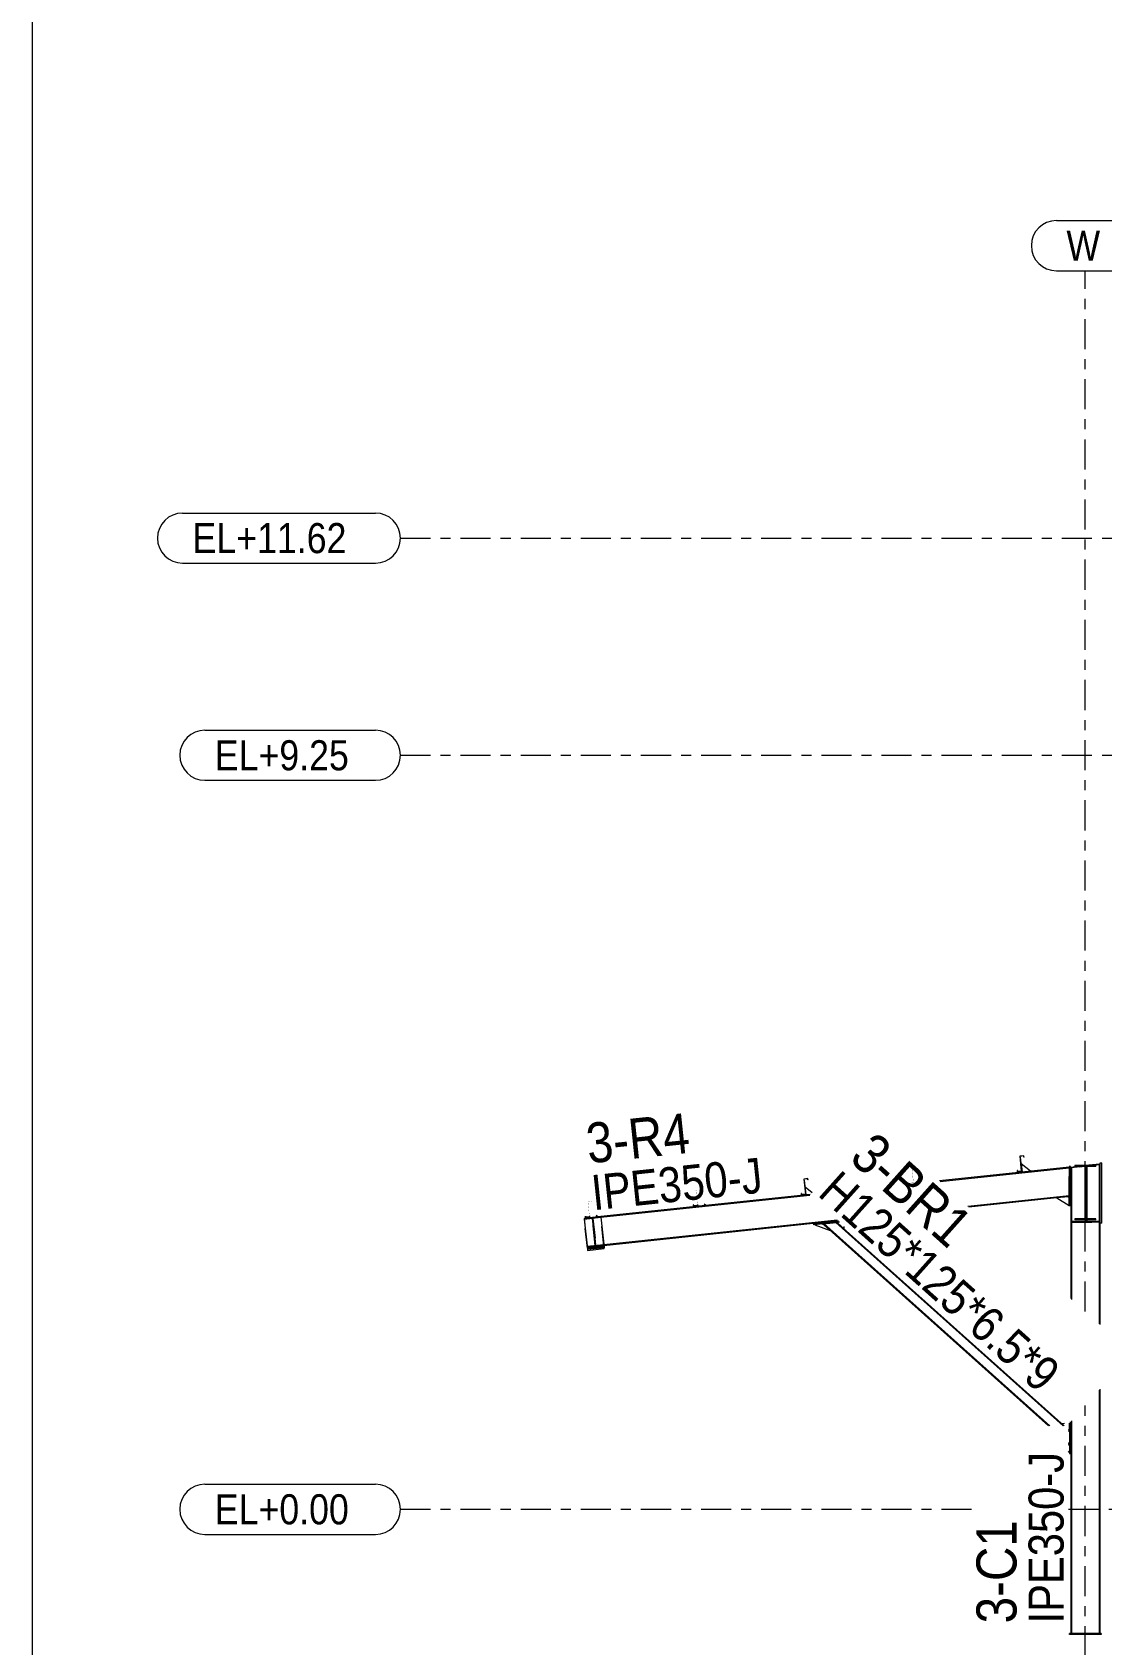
# Model space of a CAD drawing. Header units: millimetres. Extents: x -49 to 773, y -79 to 495.
# Drawn here: x -46.7 to 60, y 3.2 to 164 of the extents above; entities that cross this region are included whole.
import ezdxf

# ---------------------------------------------------------------- set-up
doc = ezdxf.new("R2010")
doc.units = ezdxf.units.MM
for name, pattern in [('XKITLINE00', [0]), ('XKITLINE02', [4, 2, -2]), ('XKITLINE03', [6, 3, -1, 1, -1])]:
    doc.linetypes.add(name, pattern=pattern)
for name, color, linetype, lineweight in [('DrawingSheet', 5, 'Continuous', 0), ('Part', 2, 'Continuous', 0), ('PartMark', 7, 'Continuous', 0), ('S-grid', 1, 'Continuous', 0)]:
    doc.layers.add(name, color=color, linetype=linetype, lineweight=lineweight)
doc.styles.add('ARIAL', font='ARIAL.TTF')

# ---------------------------------------------------------------- blocks, each defined once
blk = doc.blocks.new('*A15')
at = {"layer": 'Part'}
blk.add_hatch(color=3, dxfattribs=at).paths.add_polyline_path([(57.29, 45.54), (57.29, 45.64), (59.38, 45.64), (59.38, 45.54)], flags=17)
blk = doc.blocks.new('*A16')
at = {"layer": 'Part'}
blk.add_hatch(color=3, dxfattribs=at).paths.add_polyline_path([(57.29, 50.86), (57.29, 50.96), (59.38, 50.96), (59.38, 50.86)], flags=17)
blk = doc.blocks.new('*A17')
at = {"layer": 'Part'}
blk.add_hatch(color=3, dxfattribs=at).paths.add_polyline_path([(58.31, 45.64), (58.31, 50.86), (58.35, 50.86), (58.35, 45.64)], flags=17)
blk = doc.blocks.new('*A18')
at = {"layer": 'Part'}
blk.add_hatch(color=3, dxfattribs=at).paths.add_polyline_path([(30.25, 49.61), (30.66, 49.65), (30.68, 49.53), (30.66, 49.52), (30.65, 49.63), (30.26, 49.59), (30.42, 48.1), (30.01, 48.06), (29.99, 48.18), (30.01, 48.18), (30.02, 48.07), (30.41, 48.11)], flags=17)
blk = doc.blocks.new('*A19')
at = {"layer": 'Part'}
blk.add_hatch(color=3, dxfattribs=at).paths.add_polyline_path([(19.47, 48.47), (19.89, 48.51), (19.9, 48.39), (19.89, 48.39), (19.88, 48.5), (19.49, 48.46), (19.65, 46.96), (19.23, 46.92), (19.22, 47.04), (19.24, 47.05), (19.25, 46.94), (19.63, 46.98)], flags=17)
blk = doc.blocks.new('*A20')
at = {"layer": 'Part'}
blk.add_hatch(color=3, dxfattribs=at).paths.add_polyline_path([(8.7, 47.33), (9.11, 47.38), (9.13, 47.25), (9.11, 47.25), (9.1, 47.36), (8.72, 47.32), (8.87, 45.83), (8.46, 45.78), (8.45, 45.91), (8.46, 45.91), (8.47, 45.8), (8.86, 45.84)], flags=17)
blk = doc.blocks.new('*A21')
at = {"layer": 'Part'}
blk.add_hatch(color=3, dxfattribs=at).paths.add_polyline_path([(8.34, 45.69), (10, 45.86), (10, 45.8), (8.34, 45.62)], flags=17)
blk = doc.blocks.new('*A22')
at = {"layer": 'Part'}
blk.add_hatch(color=3, dxfattribs=at).paths.add_polyline_path([(8.66, 42.65), (10.32, 42.82), (10.32, 42.75), (8.67, 42.58)], flags=17)
blk = doc.blocks.new('*A23')
at = {"layer": 'Part'}
blk.add_hatch(color=3, dxfattribs=at).paths.add_polyline_path([(9.16, 45.71), (9.19, 45.71), (9.5, 42.73), (9.47, 42.73)], flags=17)
blk = doc.blocks.new('*A24')
at = {"layer": 'Part'}
blk.add_hatch(color=3, dxfattribs=at).paths.add_polyline_path([(51.79, 51.88), (52.21, 51.92), (52.22, 51.8), (52.21, 51.8), (52.2, 51.91), (51.81, 51.87), (51.97, 50.37), (51.55, 50.33), (51.54, 50.45), (51.56, 50.45), (51.57, 50.35), (51.95, 50.39)], flags=17)
blk = doc.blocks.new('*A25')
at = {"layer": 'Part'}
blk.add_hatch(color=3, dxfattribs=at).paths.add_polyline_path([(41.02, 50.74), (41.44, 50.79), (41.45, 50.66), (41.43, 50.66), (41.42, 50.77), (41.04, 50.73), (41.2, 49.24), (40.78, 49.19), (40.77, 49.32), (40.78, 49.32), (40.79, 49.21), (41.18, 49.25)], flags=17)
blk = doc.blocks.new('*A395')
at = {"layer": 'DrawingSheet', "color": 5, "linetype": 'XKITLINE00', "lineweight": 0}
blk.add_line((-46.74, 495.23), (-46.74, -78.77), dxfattribs=at)
blk = doc.blocks.new('*A398')
at = {"layer": 'S-grid', "color": 1, "linetype": 'XKITLINE03', "lineweight": 0}
blk.add_line((-10, 113.54), (252.7, 113.54), dxfattribs=at)
at = {"layer": 'S-grid', "color": 3, "style": 'ARIAL', "width": 0.85}
blk.add_text('EL+11.62', height=3, dxfattribs=at).set_placement((-30.74, 112.04))
blk = doc.blocks.new('*A399')
at = {"layer": 'S-grid', "color": 1, "linetype": 'XKITLINE03', "lineweight": 0}
blk.add_line((-10, 91.88), (568.22, 91.88), dxfattribs=at)
at = {"layer": 'S-grid', "color": 3, "style": 'ARIAL', "width": 0.85}
blk.add_text('EL+9.25', height=3, dxfattribs=at).set_placement((-28.52, 90.38))
blk = doc.blocks.new('*A400')
at = {"layer": 'S-grid', "color": 1, "linetype": 'XKITLINE03', "lineweight": 0}
for p, q in [((-10, 16.67), (46.97, 16.67)), ((56.67, 16.67), (568.22, 16.67))]:
    blk.add_line(p, q, dxfattribs=at)
at = {"layer": 'S-grid', "color": 3, "style": 'ARIAL', "width": 0.85}
blk.add_text('EL+0.00', height=3, dxfattribs=at).set_placement((-28.52, 15.17))
blk = doc.blocks.new('*A451')
at = {"layer": 'S-grid', "color": 1, "linetype": 'XKITLINE03', "lineweight": 0}
for p, q in [((58.33, 36.39), (58.33, 140.21)), ((58.33, -10), (58.33, 27.03))]:
    blk.add_line(p, q, dxfattribs=at)
at = {"layer": 'S-grid', "color": 3, "style": 'ARIAL', "width": 0.85}
blk.add_text('W', height=3, dxfattribs=at).set_placement((56.45, 141.21))
blk = doc.blocks.new('*A497')
at = {"layer": 'Part', "color": 2, "linetype": 'XKITLINE00', "lineweight": 0}
for p, q in [((56.73, 50.79), (43.77, 49.42)), ((56.73, 50.7), (43.86, 49.34)), ((30.89, 48.07), (10, 45.86)), ((30.84, 47.97), (10.01, 45.77)), ((56.73, 47.95), (46.61, 46.88)), ((56.73, 47.86), (46.7, 46.8)), ((33.59, 45.51), (10.29, 43.05)), ((33.68, 45.43), (10.3, 42.96))]:
    blk.add_line(p, q, dxfattribs=at)
at = {"layer": 'Part', "color": 7, "linetype": 'XKITLINE02', "lineweight": 0}
for p, q in [((56.73, 47.86), (56.73, 50.79)), ((10, 45.86), (8.34, 45.69)), ((8.34, 45.69), (8.64, 42.79)), ((10.01, 45.77), (8.35, 45.6)), ((10.29, 43.05), (8.63, 42.88)), ((10.3, 42.96), (8.64, 42.79))]:
    blk.add_line(p, q, dxfattribs=at)
blk = doc.blocks.new('*A498')
at = {"layer": 'Part', "color": 7, "linetype": 'XKITLINE02', "lineweight": 0}
for p, q in [((32.13, 45.15), (33.53, 45.29)), ((56.76, 24.52), (56.76, 23.12))]:
    blk.add_line(p, q, dxfattribs=at)
at = {"layer": 'Part', "color": 2, "linetype": 'XKITLINE00', "lineweight": 0}
for p, q in [((54.67, 24.99), (32.13, 45.15)), ((54.78, 24.99), (32.24, 45.16)), ((33.43, 45.28), (56.12, 24.99)), ((33.53, 45.29), (56.23, 24.99)), ((56.67, 24.59), (56.76, 24.52)), ((56.67, 24.49), (56.76, 24.42)), ((56.76, 23.22), (56.67, 23.3)), ((56.76, 23.12), (56.67, 23.2))]:
    blk.add_line(p, q, dxfattribs=at)
blk = doc.blocks.new('*A499')
at = {"layer": 'Part', "color": 2, "linetype": 'XKITLINE00', "lineweight": 0}
for p, q in [((56.67, 23.2), (56.67, 23.18)), ((56.67, 23.18), (56.76, 23)), ((56.76, 22.32), (56.67, 22.48))]:
    blk.add_line(p, q, dxfattribs=at)
at = {"layer": 'Part', "color": 7, "linetype": 'XKITLINE02', "lineweight": 0}
blk.add_line((56.76, 23), (56.76, 22.32), dxfattribs=at)
blk = doc.blocks.new('*A500')
at = {"layer": 'Part', "color": 2, "linetype": 'XKITLINE00', "lineweight": 0}
for p, q in [((56.26, 25.23), (56.01, 25.18)), ((56.67, 24.61), (56.76, 24.64)), ((56.67, 24.6), (56.67, 24.61))]:
    blk.add_line(p, q, dxfattribs=at)
at = {"layer": 'Part', "color": 7, "linetype": 'XKITLINE02', "lineweight": 0}
for p, q in [((56.01, 25.18), (56.23, 24.99)), ((56.76, 24.64), (56.76, 25.27))]:
    blk.add_line(p, q, dxfattribs=at)
blk = doc.blocks.new('*A501')
at = {"layer": 'Part', "color": 2, "linetype": 'XKITLINE00', "lineweight": 0}
for p, q in [((31.25, 45.15), (33.7, 45.41)), ((31.26, 45.05), (31.25, 45.15)), ((33.8, 45.32), (31.26, 45.05))]:
    blk.add_line(p, q, dxfattribs=at)
blk = doc.blocks.new('*A502')
at = {"layer": 'Part', "color": 2, "linetype": 'XKITLINE00', "lineweight": 0}
for p, q in [((33.66, 45.31), (33.63, 45.21)), ((34.28, 44.63), (34.29, 44.88))]:
    blk.add_line(p, q, dxfattribs=at)
at = {"layer": 'Part', "color": 7, "linetype": 'XKITLINE02', "lineweight": 0}
for p, q in [((33.63, 45.21), (34.28, 44.63)), ((33.8, 45.32), (33.66, 45.31))]:
    blk.add_line(p, q, dxfattribs=at)
blk = doc.blocks.new('*A503')
at = {"layer": 'Part', "color": 7, "linetype": 'XKITLINE02', "lineweight": 0}
for p, q in [((32.01, 45.13), (31.34, 45.06)), ((32.88, 44.48), (32.23, 45.06))]:
    blk.add_line(p, q, dxfattribs=at)
at = {"layer": 'Part', "color": 2, "linetype": 'XKITLINE00', "lineweight": 0}
for p, q in [((31.34, 45.06), (32.88, 44.48)), ((32.23, 45.06), (32.01, 45.13))]:
    blk.add_line(p, q, dxfattribs=at)
blk = doc.blocks.new('*A504')
at = {"layer": 'Part', "color": 2, "linetype": 'XKITLINE00', "lineweight": 0}
for p, q in [((30.31, 49.51), (30.27, 49.51)), ((30.47, 48.02), (30.31, 49.51)), ((30.42, 48.1), (30.43, 48.02))]:
    blk.add_line(p, q, dxfattribs=at)
at = {"layer": 'Part', "color": 7, "linetype": 'XKITLINE02', "lineweight": 0}
for p, q in [((30.27, 49.51), (30.42, 48.1)), ((30.43, 48.02), (30.47, 48.02))]:
    blk.add_line(p, q, dxfattribs=at)
blk = doc.blocks.new('*A505')
at = {"layer": 'Part', "color": 2, "linetype": 'XKITLINE00', "lineweight": 0}
blk.add_line((30.38, 48.85), (31.08, 48.28), dxfattribs=at)
at = {"layer": 'Part', "color": 7, "linetype": 'XKITLINE02', "lineweight": 0}
for p, q in [((30.47, 48.02), (30.38, 48.85)), ((30.89, 48.07), (30.47, 48.02))]:
    blk.add_line(p, q, dxfattribs=at)
blk = doc.blocks.new('*A506')
at = {"layer": 'Part', "color": 7, "linetype": 'XKITLINE02', "lineweight": 0}
for p, q in [((56.61, 47.85), (55.49, 47.73)), ((56.73, 46.96), (56.73, 47.73))]:
    blk.add_line(p, q, dxfattribs=at)
at = {"layer": 'Part', "color": 2, "linetype": 'XKITLINE00', "lineweight": 0}
for p, q in [((55.49, 47.73), (56.73, 46.96)), ((56.73, 47.73), (56.61, 47.85))]:
    blk.add_line(p, q, dxfattribs=at)
blk = doc.blocks.new('*A507')
at = {"layer": 'Part', "color": 7, "linetype": 'XKITLINE02', "lineweight": 0}
for p, q in [((59.7, 45.39), (56.97, 45.39)), ((56.97, 45.31), (56.97, 45.39)), ((56.97, 45.31), (59.7, 45.31)), ((57.09, 45.31), (57.09, 45.39)), ((59.58, 45.31), (59.58, 45.39)), ((59.7, 45.31), (59.7, 45.39))]:
    blk.add_line(p, q, dxfattribs=at)
blk = doc.blocks.new('*A508')
at = {"layer": 'Part', "color": 2, "linetype": 'XKITLINE00', "lineweight": 0}
for p, q in [((58.35, 45.39), (56.97, 45.39)), ((59.7, 45.31), (56.97, 45.31)), ((59.7, 45.39), (58.48, 45.39))]:
    blk.add_line(p, q, dxfattribs=at)
at = {"layer": 'Part', "color": 7, "linetype": 'XKITLINE02', "lineweight": 0}
for p, q in [((56.97, 45.31), (56.97, 45.39)), ((57.09, 45.31), (57.09, 45.39)), ((58.48, 45.39), (58.35, 45.39)), ((59.58, 45.31), (59.58, 45.39)), ((59.7, 45.39), (59.7, 45.31))]:
    blk.add_line(p, q, dxfattribs=at)
blk = doc.blocks.new('*A509')
at = {"layer": 'Part', "color": 2, "linetype": 'XKITLINE00', "lineweight": 0}
for p, q in [((56.86, 50.87), (56.73, 50.87)), ((56.73, 50.87), (56.73, 46.96)), ((56.86, 46.96), (56.86, 50.87)), ((56.73, 46.96), (56.86, 46.96))]:
    blk.add_line(p, q, dxfattribs=at)
blk = doc.blocks.new('*A510')
at = {"layer": 'Part', "color": 2, "linetype": 'XKITLINE00', "lineweight": 0}
for p, q in [((56.87, 50.81), (57.39, 50.86)), ((56.88, 50.72), (56.87, 50.81)), ((58.18, 50.86), (56.88, 50.72)), ((59.78, 51.11), (58.33, 50.96)), ((59.79, 51.03), (59.13, 50.96)), ((59.78, 51.11), (59.79, 51.03))]:
    blk.add_line(p, q, dxfattribs=at)
at = {"layer": 'Part', "color": 7, "linetype": 'XKITLINE02', "lineweight": 0}
for p, q in [((58.33, 50.96), (57.39, 50.86)), ((59.13, 50.96), (58.18, 50.86))]:
    blk.add_line(p, q, dxfattribs=at)
blk = doc.blocks.new('*A511')
at = {"layer": 'Part', "color": 2, "linetype": 'XKITLINE00', "lineweight": 0}
for p, q in [((51.86, 51.79), (51.82, 51.78)), ((52.02, 50.29), (51.86, 51.79)), ((51.97, 50.37), (51.98, 50.29))]:
    blk.add_line(p, q, dxfattribs=at)
at = {"layer": 'Part', "color": 7, "linetype": 'XKITLINE02', "lineweight": 0}
for p, q in [((51.82, 51.78), (51.97, 50.37)), ((51.98, 50.29), (52.02, 50.29))]:
    blk.add_line(p, q, dxfattribs=at)
blk = doc.blocks.new('*A512')
at = {"layer": 'Part', "color": 2, "linetype": 'XKITLINE00', "lineweight": 0}
blk.add_line((52.85, 50.38), (51.93, 51.12), dxfattribs=at)
at = {"layer": 'Part', "color": 7, "linetype": 'XKITLINE02', "lineweight": 0}
for p, q in [((51.93, 51.12), (52.02, 50.29)), ((52.02, 50.29), (52.85, 50.38))]:
    blk.add_line(p, q, dxfattribs=at)
blk = doc.blocks.new('*A520')
at = {"layer": 'Part', "color": 2, "linetype": 'XKITLINE00', "lineweight": 0}
for p, q in [((57.29, 45.64), (57.29, 45.54)), ((59.38, 45.64), (57.29, 45.64)), ((59.38, 45.54), (57.29, 45.54)), ((59.38, 45.54), (59.38, 45.64))]:
    blk.add_line(p, q, dxfattribs=at)
blk = doc.blocks.new('*A521')
at = {"layer": 'Part', "color": 2, "linetype": 'XKITLINE00', "lineweight": 0}
for p, q in [((57.29, 50.96), (57.29, 50.86)), ((59.38, 50.96), (57.29, 50.96)), ((59.38, 50.86), (57.29, 50.86)), ((59.38, 50.86), (59.38, 50.96))]:
    blk.add_line(p, q, dxfattribs=at)
blk = doc.blocks.new('*A522')
at = {"layer": 'Part', "color": 2, "linetype": 'XKITLINE00', "lineweight": 0}
for p, q in [((58.31, 50.86), (58.35, 50.86)), ((58.31, 45.64), (58.31, 50.86)), ((58.35, 50.86), (58.35, 45.64)), ((58.31, 45.64), (58.35, 45.64))]:
    blk.add_line(p, q, dxfattribs=at)
at = {"layer": 'Part', "color": 7, "linetype": 'XKITLINE02', "lineweight": 0}
for p, q in [((58.31, 50.86), (58.35, 50.86)), ((58.35, 45.64), (58.31, 45.64))]:
    blk.add_line(p, q, dxfattribs=at)
blk = doc.blocks.new('*A523')
at = {"layer": 'Part', "color": 2, "linetype": 'XKITLINE00', "lineweight": 0}
for p, q in [((56.97, 50.73), (56.88, 50.72)), ((56.88, 50.72), (56.88, 37.7)), ((56.97, 50.73), (56.97, 37.61)), ((59.79, 51.03), (59.7, 51.02)), ((59.7, 51.02), (59.7, 35.17)), ((59.79, 51.03), (59.79, 35.09)), ((59.7, 28.56), (59.7, 4.29)), ((59.79, 28.66), (59.79, 4.29)), ((56.88, 25.4), (56.88, 4.29)), ((56.97, 25.5), (56.97, 4.29))]:
    blk.add_line(p, q, dxfattribs=at)
at = {"layer": 'Part', "color": 7, "linetype": 'XKITLINE02', "lineweight": 0}
for p, q in [((59.7, 51.02), (56.97, 50.73)), ((59.79, 4.29), (56.88, 4.29))]:
    blk.add_line(p, q, dxfattribs=at)
blk = doc.blocks.new('*A525')
at = {"layer": 'Part', "color": 7, "linetype": 'XKITLINE02', "lineweight": 0}
for p, q in [((58.35, 45.39), (58.35, 50.88)), ((58.35, 50.88), (58.48, 50.88)), ((58.48, 50.75), (58.35, 50.75)), ((58.48, 50.88), (58.48, 45.39)), ((58.35, 45.51), (58.48, 45.51)), ((58.48, 45.39), (58.35, 45.39))]:
    blk.add_line(p, q, dxfattribs=at)
blk = doc.blocks.new('*A526')
at = {"layer": 'Part', "color": 7, "linetype": 'XKITLINE02', "lineweight": 0}
for p, q in [((58.35, 50.88), (58.35, 45.54)), ((58.48, 50.88), (58.35, 50.88)), ((58.35, 50.75), (58.48, 50.75)), ((58.48, 50.88), (58.48, 50.86)), ((58.35, 45.51), (58.48, 45.51)), ((58.48, 45.64), (58.48, 45.51))]:
    blk.add_line(p, q, dxfattribs=at)
at = {"layer": 'Part', "color": 2, "linetype": 'XKITLINE00', "lineweight": 0}
for p, q in [((58.48, 50.59), (58.35, 50.59)), ((58.48, 50.86), (58.48, 45.64)), ((58.48, 45.92), (58.35, 45.92)), ((58.35, 45.54), (58.35, 45.39)), ((58.48, 45.39), (58.35, 45.39)), ((58.48, 45.54), (58.48, 45.39))]:
    blk.add_line(p, q, dxfattribs=at)
blk = doc.blocks.new('*A527')
at = {"layer": 'Part', "color": 2, "linetype": 'XKITLINE00', "lineweight": 0}
for p, q in [((59.81, 45.22), (59.81, 51.22)), ((59.81, 51.22), (59.97, 51.22)), ((59.97, 45.22), (59.97, 51.22)), ((59.97, 45.22), (59.81, 45.22))]:
    blk.add_line(p, q, dxfattribs=at)
blk = doc.blocks.new('*A538')
at = {"layer": 'S-grid', "color": 1, "linetype": 'XKITLINE00', "lineweight": 0}
for p, q in [((-31.74, 116.04), (-12.5, 116.04)), ((-31.74, 111.04), (-12.5, 111.04))]:
    blk.add_line(p, q, dxfattribs=at)
for centre, start, end in [((-31.74, 113.54), 90, 270), ((-12.5, 113.54), 270, 90)]:
    blk.add_arc(centre, 2.5, start, end, dxfattribs=at)
blk = doc.blocks.new('*A539')
at = {"layer": 'S-grid', "color": 1, "linetype": 'XKITLINE00', "lineweight": 0}
for p, q in [((-29.52, 94.38), (-12.5, 94.38)), ((-29.52, 89.38), (-12.5, 89.38))]:
    blk.add_line(p, q, dxfattribs=at)
for centre, start, end in [((-29.52, 91.88), 90, 270), ((-12.5, 91.88), 270, 90)]:
    blk.add_arc(centre, 2.5, start, end, dxfattribs=at)
blk = doc.blocks.new('*A540')
at = {"layer": 'S-grid', "color": 1, "linetype": 'XKITLINE00', "lineweight": 0}
for p, q in [((-29.52, 19.17), (-12.5, 19.17)), ((-29.52, 14.17), (-12.5, 14.17))]:
    blk.add_line(p, q, dxfattribs=at)
for centre, start, end in [((-29.52, 16.67), 90, 270), ((-12.5, 16.67), 270, 90)]:
    blk.add_arc(centre, 2.5, start, end, dxfattribs=at)
blk = doc.blocks.new('*A541')
at = {"layer": 'Part', "color": 2, "linetype": 'XKITLINE00', "lineweight": 0}
for p, q in [((30.66, 49.65), (30.25, 49.61)), ((30.25, 49.61), (30.41, 48.11)), ((30.65, 49.63), (30.26, 49.59)), ((30.26, 49.59), (30.42, 48.1)), ((30.66, 49.52), (30.65, 49.63)), ((30.68, 49.53), (30.66, 49.65)), ((30.68, 49.53), (30.66, 49.52)), ((30.01, 48.18), (29.99, 48.18)), ((29.99, 48.18), (30.01, 48.06)), ((30.02, 48.07), (30.01, 48.18)), ((30.01, 48.06), (30.42, 48.1)), ((30.41, 48.11), (30.02, 48.07))]:
    blk.add_line(p, q, dxfattribs=at)
blk = doc.blocks.new('*A542')
at = {"layer": 'Part', "color": 2, "linetype": 'XKITLINE00', "lineweight": 0}
for p, q in [((19.24, 47.05), (19.22, 47.04)), ((19.22, 47.04), (19.22, 47.04)), ((19.22, 47.04), (19.23, 46.92)), ((19.23, 46.92), (19.65, 46.96)), ((19.24, 47.04), (19.24, 47.05)), ((19.25, 46.94), (19.24, 47.04)), ((19.63, 46.98), (19.25, 46.94)), ((19.62, 47.08), (19.63, 46.98)), ((19.64, 47.08), (19.65, 46.96))]:
    blk.add_line(p, q, dxfattribs=at)
blk = doc.blocks.new('*A543')
at = {"layer": 'Part', "color": 2, "linetype": 'XKITLINE00', "lineweight": 0}
for p, q in [((8.46, 45.91), (8.45, 45.91)), ((8.45, 45.91), (8.46, 45.78)), ((8.47, 45.8), (8.46, 45.91)), ((8.46, 45.78), (8.87, 45.83)), ((8.86, 45.84), (8.47, 45.8)), ((8.85, 45.94), (8.86, 45.84)), ((8.86, 45.94), (8.87, 45.83))]:
    blk.add_line(p, q, dxfattribs=at)
blk = doc.blocks.new('*A544')
at = {"layer": 'Part', "color": 2, "linetype": 'XKITLINE00', "lineweight": 0}
for p, q in [((8.34, 45.69), (10, 45.86)), ((10, 45.8), (8.34, 45.62)), ((8.34, 45.69), (8.34, 45.62)), ((10, 45.86), (10, 45.8))]:
    blk.add_line(p, q, dxfattribs=at)
blk = doc.blocks.new('*A545')
at = {"layer": 'Part', "color": 2, "linetype": 'XKITLINE00', "lineweight": 0}
for p, q in [((8.66, 42.65), (10.32, 42.82)), ((8.66, 42.65), (8.67, 42.58)), ((10.32, 42.75), (8.67, 42.58)), ((10.32, 42.82), (10.32, 42.75))]:
    blk.add_line(p, q, dxfattribs=at)
blk = doc.blocks.new('*A546')
at = {"layer": 'Part', "color": 2, "linetype": 'XKITLINE00', "lineweight": 0}
for p, q in [((9.19, 45.71), (9.16, 45.71)), ((9.16, 45.71), (9.47, 42.73)), ((9.19, 45.71), (9.5, 42.73)), ((9.47, 42.73), (9.5, 42.73))]:
    blk.add_line(p, q, dxfattribs=at)
blk = doc.blocks.new('*A547')
at = {"layer": 'Part', "color": 7, "linetype": 'XKITLINE02', "lineweight": 0}
for p, q in [((8.34, 45.62), (10, 45.8)), ((8.66, 42.65), (8.67, 42.58)), ((10.32, 42.82), (10.32, 42.75))]:
    blk.add_line(p, q, dxfattribs=at)
at = {"layer": 'Part', "color": 2, "linetype": 'XKITLINE00', "lineweight": 0}
for p, q in [((8.34, 45.62), (8.66, 42.65)), ((10, 45.8), (10.32, 42.82)), ((8.67, 42.5), (10.33, 42.67)), ((8.67, 42.58), (8.67, 42.5)), ((10.33, 42.67), (10.32, 42.75))]:
    blk.add_line(p, q, dxfattribs=at)
blk = doc.blocks.new('*A548')
at = {"layer": 'Part', "color": 7, "linetype": 'XKITLINE02', "lineweight": 0}
for p, q in [((10, 45.8), (8.34, 45.62)), ((8.65, 42.7), (8.34, 45.62)), ((10.31, 42.88), (10, 45.8)), ((10.31, 42.88), (8.65, 42.7))]:
    blk.add_line(p, q, dxfattribs=at)
blk = doc.blocks.new('*A549')
at = {"layer": 'Part', "color": 7, "linetype": 'XKITLINE02', "lineweight": 0}
for p, q in [((9.14, 45.68), (9.21, 45.69)), ((9.43, 42.96), (9.14, 45.68)), ((9.22, 45.56), (9.16, 45.56)), ((9.21, 45.69), (9.5, 42.97)), ((9.42, 43.09), (9.48, 43.09)), ((9.5, 42.97), (9.43, 42.96))]:
    blk.add_line(p, q, dxfattribs=at)
blk = doc.blocks.new('*A550')
at = {"layer": 'Part', "color": 7, "linetype": 'XKITLINE02', "lineweight": 0}
for p, q in [((9.21, 45.69), (9.14, 45.68)), ((9.14, 45.68), (9.43, 42.96)), ((9.22, 45.56), (9.16, 45.56)), ((9.5, 42.97), (9.21, 45.69)), ((9.42, 43.09), (9.48, 43.09)), ((9.43, 42.96), (9.5, 42.97))]:
    blk.add_line(p, q, dxfattribs=at)
blk = doc.blocks.new('*A551')
at = {"layer": 'Part', "color": 7, "linetype": 'XKITLINE02', "lineweight": 0}
for p, q in [((19.64, 47.08), (19.65, 46.96)), ((19.66, 46.88), (19.7, 46.89))]:
    blk.add_line(p, q, dxfattribs=at)
at = {"layer": 'Part', "color": 2, "linetype": 'XKITLINE00', "lineweight": 0}
for p, q in [((19.65, 46.96), (19.66, 46.88)), ((19.7, 46.89), (19.68, 47.08))]:
    blk.add_line(p, q, dxfattribs=at)
blk = doc.blocks.new('*A552')
at = {"layer": 'Part', "color": 7, "linetype": 'XKITLINE02', "lineweight": 0}
for p, q in [((19.7, 46.89), (19.68, 47.08)), ((20.53, 46.97), (19.7, 46.89))]:
    blk.add_line(p, q, dxfattribs=at)
at = {"layer": 'Part', "color": 2, "linetype": 'XKITLINE00', "lineweight": 0}
blk.add_line((20.31, 47.15), (20.53, 46.97), dxfattribs=at)
blk = doc.blocks.new('*A553')
at = {"layer": 'Part', "color": 7, "linetype": 'XKITLINE02', "lineweight": 0}
for p, q in [((8.86, 45.94), (8.87, 45.83)), ((8.88, 45.74), (8.92, 45.75))]:
    blk.add_line(p, q, dxfattribs=at)
at = {"layer": 'Part', "color": 2, "linetype": 'XKITLINE00', "lineweight": 0}
for p, q in [((8.87, 45.83), (8.88, 45.74)), ((8.92, 45.75), (8.9, 45.95))]:
    blk.add_line(p, q, dxfattribs=at)
blk = doc.blocks.new('*A554')
at = {"layer": 'Part', "color": 7, "linetype": 'XKITLINE02', "lineweight": 0}
for p, q in [((8.92, 45.75), (8.9, 45.95)), ((9.75, 45.84), (8.92, 45.75))]:
    blk.add_line(p, q, dxfattribs=at)
at = {"layer": 'Part', "color": 2, "linetype": 'XKITLINE00', "lineweight": 0}
blk.add_line((9.53, 46.01), (9.75, 45.84), dxfattribs=at)
blk = doc.blocks.new('*A555')
at = {"layer": 'Part', "color": 2, "linetype": 'XKITLINE00', "lineweight": 0}
for p, q in [((59.92, 4.29), (56.75, 4.29)), ((56.75, 4.17), (56.75, 4.29)), ((59.92, 4.17), (56.75, 4.17)), ((59.92, 4.29), (59.92, 4.17))]:
    blk.add_line(p, q, dxfattribs=at)
blk = doc.blocks.new('*A556')
at = {"layer": 'Part', "color": 2, "linetype": 'XKITLINE00', "lineweight": 0}
for p, q in [((52.21, 51.92), (51.79, 51.88)), ((51.79, 51.88), (51.95, 50.39)), ((52.2, 51.91), (51.81, 51.87)), ((51.81, 51.87), (51.97, 50.37)), ((52.21, 51.8), (52.2, 51.91)), ((52.22, 51.8), (52.21, 51.92)), ((52.22, 51.8), (52.21, 51.8)), ((51.56, 50.45), (51.54, 50.45)), ((51.54, 50.45), (51.55, 50.33)), ((51.55, 50.33), (51.97, 50.37)), ((51.57, 50.35), (51.56, 50.45)), ((51.95, 50.39), (51.57, 50.35))]:
    blk.add_line(p, q, dxfattribs=at)
blk = doc.blocks.new('*A558')
at = {"layer": 'Part', "color": 2, "linetype": 'XKITLINE00', "lineweight": 0}
for p, q in [((56.76, 25.27), (56.76, 22.24)), ((56.86, 25.38), (56.86, 25.4)), ((56.86, 22.24), (56.86, 25.38)), ((56.76, 22.24), (56.86, 22.24))]:
    blk.add_line(p, q, dxfattribs=at)
blk = doc.blocks.new('*A559')
at = {"layer": 'S-grid', "color": 1, "linetype": 'XKITLINE00', "lineweight": 0}
for p, q in [((55.45, 145.21), (61.22, 145.21)), ((55.45, 140.21), (61.22, 140.21))]:
    blk.add_line(p, q, dxfattribs=at)
for centre, start, end in [((55.45, 142.71), 90, 270), ((61.22, 142.71), 270, 90)]:
    blk.add_arc(centre, 2.5, start, end, dxfattribs=at)
blk = doc.blocks.new('*A1936')
at = {"layer": 'PartMark', "color": 3, "style": 'ARIAL', "width": 0.85}
blk.add_text('3-R4', height=4, rotation=6.0218, dxfattribs=at).set_placement((8.77, 51.16))
at = {"layer": 'PartMark', "color": 7, "style": 'ARIAL', "width": 0.85}
blk.add_text('IPE350-J', height=3.5, rotation=6.0218, dxfattribs=at).set_placement((9.26, 46.49))
blk = doc.blocks.new('*A1937')
at = {"layer": 'PartMark', "color": 3, "style": 'ARIAL', "width": 0.85}
blk.add_text('3-BR1', height=4, rotation=-41.8145, dxfattribs=at).set_placement((34.66, 51.53))
at = {"layer": 'PartMark', "color": 7, "style": 'ARIAL', "width": 0.85}
blk.add_text('H125*125*6.5*9', height=3.5, rotation=-41.8145, dxfattribs=at).set_placement((31.53, 48.03))
blk = doc.blocks.new('*A1939')
at = {"layer": 'PartMark', "color": 7, "style": 'ARIAL', "width": 0.85}
blk.add_text('IPE350-J', height=3.5, rotation=90.0002, dxfattribs=at).set_placement((56.17, 5.29))
at = {"layer": 'PartMark', "color": 3, "style": 'ARIAL', "width": 0.85}
blk.add_text('3-C1', height=4, rotation=90.0002, dxfattribs=at).set_placement((51.47, 5.29))

msp = doc.modelspace()

# ---------------------------------------------------------------- block references
at = {"lineweight": 0}
for name in ['*A395', '*A559', '*A451', '*A538', '*A398', '*A539', '*A399', '*A1936', '*A1937', '*A24', '*A556', '*A511', '*A497', '*A25', '*A512', '*A509', '*A510', '*A523', '*A16', '*A521', '*A17', '*A522', '*A525', '*A526', '*A527', '*A19', '*A18', '*A541', '*A504', '*A505', '*A20', '*A542', '*A551', '*A552', '*A506', '*A21', '*A544', '*A547', '*A548', '*A543', '*A553', '*A554', '*A549', '*A550', '*A23', '*A546', '*A501', '*A503', '*A498', '*A502', '*A507', '*A508', '*A15', '*A520', '*A22', '*A545', '*A500', '*A558', '*A499', '*A1939', '*A540', '*A400', '*A555']:
    msp.add_blockref(name, (0, 0), dxfattribs=at)

doc.saveas('drawing.dxf')
